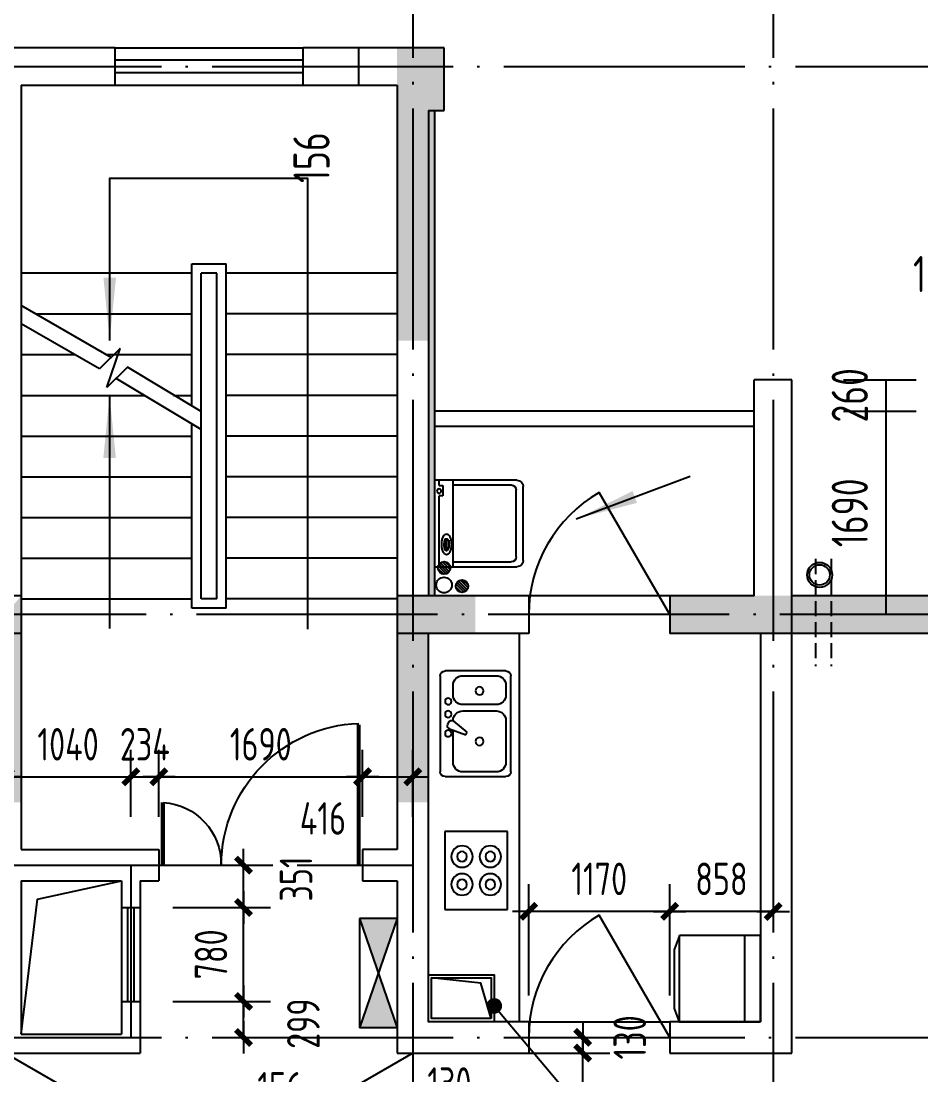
# Model space of a CAD drawing. Extents: x -726032 to 135930, y -151624 to 587044.
# Drawn here: x -605424 to -597958, y 563958 to 572707 of the extents above; entities that cross this region are included whole.
import ezdxf
from ezdxf.enums import TextEntityAlignment as Align

# ---------------------------------------------------------------- set-up
doc = ezdxf.new("R2010")
doc.units = 0
doc.header["$LTSCALE"] = 1000
doc.header["$MEASUREMENT"] = 0
doc.linetypes.add('DASH', pattern=[0.35, 0.25, -0.1])
doc.linetypes.add('DOTE', pattern=[2.42, 2, -0.2, 0.02, -0.2])
doc.layers.get('0').update_dxf_attribs({"linetype": 'CONTINUOUS'})
doc.layers.get('DEFPOINTS').update_dxf_attribs({"color": 1, "linetype": 'CONTINUOUS'})
for name, color, linetype in [('COLUMN', 170, 'CONTINUOUS'), ('DOTE', 8, 'DOTE'), ('GROUND', 45, 'CONTINUOUS'), ('JIAJU', 252, 'CONTINUOUS'), ('LVTRY', 6, 'CONTINUOUS'), ('PUB_DIM', 245, 'CONTINUOUS'), ('ROOF', 4, 'CONTINUOUS'), ('STAIR', 42, 'CONTINUOUS'), ('TOTHER', 7, 'CONTINUOUS'), ('WALL', 255, 'CONTINUOUS'), ('WINDOW', 155, 'CONTINUOUS'), ('WINDOW_TEXT', 7, 'CONTINUOUS'), ('引线', 213, 'CONTINUOUS'), ('空调', 245, 'CONTINUOUS'), ('雨水管', 20, 'CONTINUOUS')]:
    doc.layers.add(name, color=color, linetype=linetype)
doc.styles.add('DIM_FONT', font='isocp.shx', dxfattribs={"width": 0.8})
doc.styles.add('SIMPLEX', font='SIMPLEX.SHX')
doc.dimstyles.new('AXIS', dxfattribs={"dimtxt": 300, "dimasz": 1, "dimexe": 250, "dimexo": 300, "dimgap": 150, "dimtad": 1, "dimdec": 0, "dimzin": 0, "dimdsep": 46, "dimtxsty": 'DIM_FONT', "dimcen": 0.09, "dimse1": 1, "dimse2": 1, "dimclrt": 142, "dimadec": 0, "dimazin": 0, "dimtfac": 1, "dimtdec": 0, "dimtix": 1, "dimtmove": 2, "dimatfit": 3, "dimfxl": 1, "dimtolj": 1, "dimtzin": 0, "dimarcsym": 0})
doc.dimstyles.new('DIMA', dxfattribs={"dimtxt": 300, "dimasz": 1, "dimexe": 250, "dimexo": 300, "dimgap": 150, "dimtad": 1, "dimdec": 0, "dimzin": 0, "dimdsep": 46, "dimtxsty": 'DIM_FONT', "dimcen": 0.09, "dimse1": 1, "dimclrt": 142, "dimadec": 0, "dimazin": 0, "dimtfac": 1, "dimtdec": 0, "dimtix": 1, "dimtmove": 2, "dimatfit": 3, "dimfxl": 1, "dimtolj": 1, "dimtzin": 0, "dimarcsym": 0})
doc.dimstyles.new('DIMB', dxfattribs={"dimtxt": 300, "dimasz": 1, "dimexe": 250, "dimexo": 300, "dimgap": 150, "dimtad": 1, "dimdec": 0, "dimzin": 0, "dimdsep": 46, "dimtxsty": 'DIM_FONT', "dimcen": 0.09, "dimse2": 1, "dimclrt": 142, "dimadec": 0, "dimazin": 0, "dimtfac": 1, "dimtdec": 0, "dimtix": 1, "dimtmove": 2, "dimatfit": 3, "dimfxl": 1, "dimtolj": 1, "dimtzin": 0, "dimarcsym": 0})
doc.dimstyles.new('DIMN', dxfattribs={"dimtxt": 300, "dimasz": 1, "dimexe": 250, "dimexo": 300, "dimgap": 150, "dimtad": 1, "dimdec": 0, "dimzin": 0, "dimdsep": 46, "dimtxsty": 'DIM_FONT', "dimcen": 0.09, "dimclrt": 142, "dimadec": 0, "dimazin": 0, "dimtfac": 1, "dimtdec": 0, "dimtix": 1, "dimtmove": 2, "dimatfit": 3, "dimfxl": 1, "dimtolj": 1, "dimtzin": 0, "dimarcsym": 0})

# ---------------------------------------------------------------- blocks, each defined once
blk = doc.blocks.new('_DIMX')
blk.add_line((-150, 0), (150, 0))
at = {"const_width": 50}
blk.add_lwpolyline([(-70, -70), (70, 70)], dxfattribs=at)
blk = doc.blocks.new('*D1923')
at = {"layer": 'DEFPOINTS', "color": 0, "transparency": 16777216}
for p in [(-604513.9, 566432.7), (-605553.9, 565829.5), (-604513.9, 565829.5)]:
    blk.add_point(p, dxfattribs=at)
at = {"layer": 'PUB_DIM', "color": 0, "lineweight": -2, "transparency": 16777216}
for p, q in [((-604513.9, 566099.5), (-604513.9, 566657.7)), ((-605553, 566432.7), (-604514.8, 566432.7))]:
    blk.add_line(p, q, dxfattribs=at)
at = {"layer": 'PUB_DIM', "color": 0, "lineweight": -2, "transparency": 16777216, "xscale": 0.9, "yscale": 0.9, "zscale": 0.9, "rotation": 180}
blk.add_blockref('_DIMX', (-605553.9, 566432.7), dxfattribs=at)
at = {"layer": 'PUB_DIM', "color": 0, "lineweight": -2, "transparency": 16777216, "xscale": 0.9, "yscale": 0.9, "zscale": 0.9}
blk.add_blockref('_DIMX', (-604513.9, 566432.7), dxfattribs=at)
at = {"layer": 'PUB_DIM', "color": 142, "transparency": 16777216, "insert": (-605033.9, 566702.7), "char_height": 270, "attachment_point": 5, "style": 'DIM_FONT'}
blk.add_mtext('\\A1;1040', dxfattribs=at)
blk = doc.blocks.new('_DBLK')
blk.add_line((-0.5, 0), (0, -0.866))
blk.add_arc((-0.5, 0), 1, 300, 0)
at = {"layer": 'WINDOW_TEXT', "style": 'SIMPLEX', "flags": 9}
blk.add_attdef('A', text='', height=1, dxfattribs=at).set_placement((0, 1.5), align=Align.MIDDLE)
blk = doc.blocks.new('*D738')
at = {"layer": 'DEFPOINTS', "color": 0, "transparency": 16777216}
for p in [(-605553.9, 573680.2), (-605813.9, 572485.5), (-605553.9, 572485.5)]:
    blk.add_point(p, dxfattribs=at)
at = {"layer": 'PUB_DIM', "color": 0, "lineweight": -2, "transparency": 16777216}
for p, q in [((-605813.9, 572785.5), (-605813.9, 573930.2)), ((-605553.9, 572785.5), (-605553.9, 573930.2)), ((-605814.9, 573680.2), (-605815.9, 573680.2)), ((-605813.9, 573680.2), (-605553.9, 573680.2)), ((-605552.9, 573680.2), (-605551.9, 573680.2))]:
    blk.add_line(p, q, dxfattribs=at)
at = {"layer": 'PUB_DIM', "color": 0, "transparency": 16777216}
for points in [[(-605814.9, 573680.3), (-605814.9, 573680), (-605813.9, 573680.2)], [(-605552.9, 573680.3), (-605552.9, 573680), (-605553.9, 573680.2)]]:
    blk.add_solid(points, dxfattribs=at)
at = {"layer": 'PUB_DIM', "color": 142, "transparency": 16777216, "insert": (-605637.9, 574194.8), "char_height": 300, "attachment_point": 5, "style": 'DIM_FONT'}
blk.add_mtext('\\A1;260', dxfattribs=at)
blk = doc.blocks.new('*D771')
at = {"layer": 'DEFPOINTS', "color": 0, "transparency": 16777216}
for p in [(-597753.9, 570306.8), (-597883.9, 568999.6), (-597753.9, 568999.6)]:
    blk.add_point(p, dxfattribs=at)
at = {"layer": 'PUB_DIM', "color": 0, "lineweight": -2, "transparency": 16777216}
for p, q in [((-597883.9, 569299.6), (-597883.9, 570556.8)), ((-597753.9, 569299.6), (-597753.9, 570556.8)), ((-597884.9, 570306.8), (-597885.9, 570306.8)), ((-597883.9, 570306.8), (-597753.9, 570306.8)), ((-597752.9, 570306.8), (-597751.9, 570306.8))]:
    blk.add_line(p, q, dxfattribs=at)
at = {"layer": 'PUB_DIM', "color": 0, "transparency": 16777216}
for points in [[(-597884.9, 570307), (-597884.9, 570306.7), (-597883.9, 570306.8)], [(-597752.9, 570307), (-597752.9, 570306.7), (-597753.9, 570306.8)]]:
    blk.add_solid(points, dxfattribs=at)
at = {"layer": 'PUB_DIM', "color": 142, "transparency": 16777216, "insert": (-597818.9, 570606.8), "char_height": 300, "attachment_point": 5, "style": 'DIM_FONT'}
blk.add_mtext('\\A1;130', dxfattribs=at)
blk = doc.blocks.new('*D3643')
at = {"layer": 'DEFPOINTS', "color": 0, "transparency": 16777216}
for p in [(-598900.2, 569469.5), (-598900.2, 567779.5), (-598247.8, 567779.5)]:
    blk.add_point(p, dxfattribs=at)
at = {"layer": 'PUB_DIM', "color": 0, "lineweight": -2, "transparency": 16777216}
for p, q in [((-598600.2, 569469.5), (-597997.8, 569469.5)), ((-598247.8, 569468.5), (-598247.8, 567780.5))]:
    blk.add_line(p, q, dxfattribs=at)
at = {"layer": 'PUB_DIM', "color": 0, "transparency": 16777216}
for points in [[(-598248, 569468.5), (-598247.6, 569468.5), (-598247.8, 569469.5)], [(-598248, 567780.5), (-598247.6, 567780.5), (-598247.8, 567779.5)]]:
    blk.add_solid(points, dxfattribs=at)
at = {"layer": 'PUB_DIM', "color": 142, "transparency": 16777216, "insert": (-598547.8, 568624.5), "char_height": 300, "attachment_point": 5, "rotation": 90, "style": 'DIM_FONT'}
blk.add_mtext('\\A1;1690', dxfattribs=at)
blk = doc.blocks.new('*D776')
at = {"layer": 'DEFPOINTS', "color": 0, "transparency": 16777216}
for p in [(-598900.2, 569729.5), (-598900.2, 569469.5), (-598247.8, 569469.5)]:
    blk.add_point(p, dxfattribs=at)
at = {"layer": 'PUB_DIM', "color": 0, "lineweight": -2, "transparency": 16777216}
for p, q in [((-598600.2, 569729.5), (-597997.8, 569729.5)), ((-598247.8, 569730.5), (-598247.8, 569731.5)), ((-598247.8, 569729.5), (-598247.8, 569469.5)), ((-598600.2, 569469.5), (-597997.8, 569469.5)), ((-598247.8, 569468.5), (-598247.8, 569467.5))]:
    blk.add_line(p, q, dxfattribs=at)
at = {"layer": 'PUB_DIM', "color": 0, "transparency": 16777216}
for points in [[(-598248, 569730.5), (-598247.6, 569730.5), (-598247.8, 569729.5)], [(-598248, 569468.5), (-598247.6, 569468.5), (-598247.8, 569469.5)]]:
    blk.add_solid(points, dxfattribs=at)
at = {"layer": 'PUB_DIM', "color": 142, "transparency": 16777216, "insert": (-598547.8, 569599.5), "char_height": 300, "attachment_point": 5, "rotation": 90, "style": 'DIM_FONT'}
blk.add_mtext('\\A1;260', dxfattribs=at)
blk = doc.blocks.new('A$C593B1C2D')
at = {"layer": 'JIAJU'}
for p, q in [((0, 550), (0, 32.5)), ((550, 550), (0, 550)), ((550, 32.5), (550, 550)), ((550, 450), (0, 450)), ((0, 32.5), (84.2, 0)), ((550, 32.5), (0, 32.5)), ((465.8, 0), (84.2, 0)), ((550, 32.5), (465.8, 0))]:
    blk.add_line(p, q, dxfattribs=at)
blk = doc.blocks.new('A$C52343C9C')
at = {"layer": 'JIAJU', "rotation": 2.050917305024764e-05}
blk.add_blockref('A$C593B1C2D', (0, 0), dxfattribs=at)
blk = doc.blocks.new('A$C47CE1419')
at = {"layer": 'JIAJU', "xscale": -1, "rotation": 90}
blk.add_blockref('A$C52343C9C', (550, 550), dxfattribs=at)
blk = doc.blocks.new('*D1986')
at = {"layer": 'DEFPOINTS', "color": 0, "transparency": 16777216}
for p in [(-600041.9, 565315.3), (-600041.9, 564345.9), (-599183.9, 564345.9)]:
    blk.add_point(p, dxfattribs=at)
at = {"layer": 'PUB_DIM', "color": 0, "lineweight": -2, "transparency": 16777216}
for p, q in [((-600041.9, 564615.9), (-600041.9, 565540.3)), ((-599184.8, 565315.3), (-600041, 565315.3))]:
    blk.add_line(p, q, dxfattribs=at)
at = {"layer": 'PUB_DIM', "color": 0, "lineweight": -2, "transparency": 16777216, "xscale": 0.9, "yscale": 0.9, "zscale": 0.9, "rotation": 180}
blk.add_blockref('_DIMX', (-600041.9, 565315.3), dxfattribs=at)
at = {"layer": 'PUB_DIM', "color": 0, "lineweight": -2, "transparency": 16777216, "xscale": 0.9, "yscale": 0.9, "zscale": 0.9}
blk.add_blockref('_DIMX', (-599183.9, 565315.3), dxfattribs=at)
at = {"layer": 'PUB_DIM', "color": 142, "transparency": 16777216, "insert": (-599612.9, 565585.3), "char_height": 270, "attachment_point": 5, "style": 'DIM_FONT'}
blk.add_mtext('\\A1;858', dxfattribs=at)
blk = doc.blocks.new('*D1987')
at = {"layer": 'DEFPOINTS', "color": 0, "transparency": 16777216}
for p in [(-601211.9, 565315.3), (-601211.9, 564345.9), (-600041.9, 564345.9)]:
    blk.add_point(p, dxfattribs=at)
at = {"layer": 'PUB_DIM', "color": 0, "lineweight": -2, "transparency": 16777216}
for p, q in [((-601211.9, 564615.9), (-601211.9, 565540.3)), ((-600042.8, 565315.3), (-601211, 565315.3))]:
    blk.add_line(p, q, dxfattribs=at)
at = {"layer": 'PUB_DIM', "color": 0, "lineweight": -2, "transparency": 16777216, "xscale": 0.9, "yscale": 0.9, "zscale": 0.9, "rotation": 180}
blk.add_blockref('_DIMX', (-601211.9, 565315.3), dxfattribs=at)
at = {"layer": 'PUB_DIM', "color": 0, "lineweight": -2, "transparency": 16777216, "xscale": 0.9, "yscale": 0.9, "zscale": 0.9}
blk.add_blockref('_DIMX', (-600041.9, 565315.3), dxfattribs=at)
at = {"layer": 'PUB_DIM', "color": 142, "transparency": 16777216, "insert": (-600626.9, 565585.3), "char_height": 270, "attachment_point": 5, "style": 'DIM_FONT'}
blk.add_mtext('\\A1;1170', dxfattribs=at)
blk = doc.blocks.new('*D784')
at = {"layer": 'DEFPOINTS', "color": 0, "transparency": 16777216}
for p in [(-602173.9, 566432.7), (-602589.9, 565829.5), (-602173.9, 565829.5)]:
    blk.add_point(p, dxfattribs=at)
at = {"layer": 'PUB_DIM', "color": 0, "lineweight": -2, "transparency": 16777216}
for p, q in [((-602589.9, 566099.5), (-602589.9, 566657.7)), ((-602173.9, 566099.5), (-602173.9, 566657.7)), ((-602589, 566432.7), (-602174.8, 566432.7))]:
    blk.add_line(p, q, dxfattribs=at)
at = {"layer": 'PUB_DIM', "color": 0, "lineweight": -2, "transparency": 16777216, "xscale": 0.9, "yscale": 0.9, "zscale": 0.9, "rotation": 180}
blk.add_blockref('_DIMX', (-602589.9, 566432.7), dxfattribs=at)
at = {"layer": 'PUB_DIM', "color": 0, "lineweight": -2, "transparency": 16777216, "xscale": 0.9, "yscale": 0.9, "zscale": 0.9}
blk.add_blockref('_DIMX', (-602173.9, 566432.7), dxfattribs=at)
at = {"layer": 'PUB_DIM', "color": 142, "transparency": 16777216, "insert": (-602919.3, 566087.1), "char_height": 270, "attachment_point": 5, "style": 'DIM_FONT'}
blk.add_mtext('\\A1;416', dxfattribs=at)
blk = doc.blocks.new('*D785')
at = {"layer": 'DEFPOINTS', "color": 0, "transparency": 16777216}
for p in [(-604279.9, 566432.7), (-604513.9, 565829.5), (-604279.9, 565829.5)]:
    blk.add_point(p, dxfattribs=at)
at = {"layer": 'PUB_DIM', "color": 0, "lineweight": -2, "transparency": 16777216}
for p, q in [((-604513.9, 566099.5), (-604513.9, 566657.7)), ((-604279.9, 566099.5), (-604279.9, 566657.7)), ((-604514.8, 566432.7), (-604515.7, 566432.7)), ((-604513.9, 566432.7), (-604279.9, 566432.7)), ((-604279, 566432.7), (-604278.1, 566432.7))]:
    blk.add_line(p, q, dxfattribs=at)
at = {"layer": 'PUB_DIM', "color": 0, "lineweight": -2, "transparency": 16777216, "xscale": 0.9, "yscale": 0.9, "zscale": 0.9}
blk.add_blockref('_DIMX', (-604513.9, 566432.7), dxfattribs=at)
at = {"layer": 'PUB_DIM', "color": 0, "lineweight": -2, "transparency": 16777216, "xscale": 0.9, "yscale": 0.9, "zscale": 0.9, "rotation": 180}
blk.add_blockref('_DIMX', (-604279.9, 566432.7), dxfattribs=at)
at = {"layer": 'PUB_DIM', "color": 142, "transparency": 16777216, "insert": (-604396.9, 566702.7), "char_height": 270, "attachment_point": 5, "style": 'DIM_FONT'}
blk.add_mtext('\\A1;234', dxfattribs=at)
blk = doc.blocks.new('*D1988')
at = {"layer": 'DEFPOINTS', "color": 0, "transparency": 16777216}
for p in [(-602589.9, 566432.7), (-604279.9, 565829.5), (-602589.9, 565829.5)]:
    blk.add_point(p, dxfattribs=at)
at = {"layer": 'PUB_DIM', "color": 0, "lineweight": -2, "transparency": 16777216}
for p, q in [((-602589.9, 566099.5), (-602589.9, 566657.7)), ((-604279, 566432.7), (-602590.8, 566432.7))]:
    blk.add_line(p, q, dxfattribs=at)
at = {"layer": 'PUB_DIM', "color": 0, "lineweight": -2, "transparency": 16777216, "xscale": 0.9, "yscale": 0.9, "zscale": 0.9, "rotation": 180}
blk.add_blockref('_DIMX', (-604279.9, 566432.7), dxfattribs=at)
at = {"layer": 'PUB_DIM', "color": 0, "lineweight": -2, "transparency": 16777216, "xscale": 0.9, "yscale": 0.9, "zscale": 0.9}
blk.add_blockref('_DIMX', (-602589.9, 566432.7), dxfattribs=at)
at = {"layer": 'PUB_DIM', "color": 142, "transparency": 16777216, "insert": (-603434.9, 566702.7), "char_height": 270, "attachment_point": 5, "style": 'DIM_FONT'}
blk.add_mtext('\\A1;1690', dxfattribs=at)
blk = doc.blocks.new('M_A17ORW')
at = {"const_width": 0.02}
for points in [[(-0.481, -0.0014), (-0.481, -0.3084)], [(0.481, 0.0014), (0.481, -0.6906)]]:
    blk.add_lwpolyline(points, dxfattribs=at)
for centre, radius, start, end in [((-0.5008, -0.0026), 0.3067, 274.2492, 0.2101), ((0.5046, 0.0019), 0.6987, 180.2762, 268.0603)]:
    blk.add_arc(centre, radius, start, end)
blk = doc.blocks.new('_ARROW')
blk.add_solid([(0, 0), (-1, 0.1), (-1, -0.1)])
blk = doc.blocks.new('*D1989')
at = {"layer": 'DEFPOINTS', "color": 0, "transparency": 16777216}
for p in [(-602173.9, 563495.9), (-602303.9, 562859.4), (-602173.9, 562859.4)]:
    blk.add_point(p, dxfattribs=at)
at = {"layer": 'PUB_DIM', "color": 0, "lineweight": -2, "transparency": 16777216}
for p, q in [((-602173.9, 563129.4), (-602173.9, 563720.9)), ((-602304.8, 563495.9), (-602305.7, 563495.9)), ((-602303.9, 563495.9), (-602173.9, 563495.9)), ((-602173, 563495.9), (-602172.1, 563495.9))]:
    blk.add_line(p, q, dxfattribs=at)
at = {"layer": 'PUB_DIM', "color": 0, "lineweight": -2, "transparency": 16777216, "xscale": 0.9, "yscale": 0.9, "zscale": 0.9}
blk.add_blockref('_DIMX', (-602303.9, 563495.9), dxfattribs=at)
at = {"layer": 'PUB_DIM', "color": 0, "lineweight": -2, "transparency": 16777216, "xscale": 0.9, "yscale": 0.9, "zscale": 0.9, "rotation": 180}
blk.add_blockref('_DIMX', (-602173.9, 563495.9), dxfattribs=at)
at = {"layer": 'PUB_DIM', "color": 142, "transparency": 16777216, "insert": (-601870.1, 563885.9), "char_height": 270, "attachment_point": 5, "style": 'DIM_FONT'}
blk.add_mtext('\\A1;130', dxfattribs=at)
blk = doc.blocks.new('*D1990')
at = {"layer": 'DEFPOINTS', "color": 0, "transparency": 16777216}
for p in [(-604435.9, 564568.4), (-603578.1, 564568.4), (-604435.9, 564269.4)]:
    blk.add_point(p, dxfattribs=at)
at = {"layer": 'PUB_DIM', "color": 0, "lineweight": -2, "transparency": 16777216}
for p, q in [((-604165.9, 564568.4), (-603353.1, 564568.4)), ((-603578.1, 564270.3), (-603578.1, 564567.5))]:
    blk.add_line(p, q, dxfattribs=at)
at = {"layer": 'PUB_DIM', "color": 0, "lineweight": -2, "transparency": 16777216, "xscale": 0.9, "yscale": 0.9, "zscale": 0.9}
for p, rotation in [((-603578.1, 564568.4), 90), ((-603578.1, 564269.4), 270)]:
    blk.add_blockref('_DIMX', p, dxfattribs=dict(at, rotation=rotation))
at = {"layer": 'PUB_DIM', "color": 142, "transparency": 16777216, "insert": (-603081.7, 564383.4), "char_height": 270, "attachment_point": 5, "rotation": 90, "style": 'DIM_FONT'}
blk.add_mtext('\\A1;299', dxfattribs=at)
blk = doc.blocks.new('*D788')
at = {"layer": 'DEFPOINTS', "color": 0, "transparency": 16777216}
for p in [(-602992.9, 563495.9), (-603148.9, 562859.4), (-602992.9, 562859.4)]:
    blk.add_point(p, dxfattribs=at)
at = {"layer": 'PUB_DIM', "color": 0, "lineweight": -2, "transparency": 16777216}
for p, q in [((-603148.9, 563129.4), (-603148.9, 563720.9)), ((-602992.9, 563129.4), (-602992.9, 563720.9)), ((-603149.8, 563495.9), (-603150.7, 563495.9)), ((-603148.9, 563495.9), (-602992.9, 563495.9)), ((-602992, 563495.9), (-602991.1, 563495.9))]:
    blk.add_line(p, q, dxfattribs=at)
at = {"layer": 'PUB_DIM', "color": 0, "lineweight": -2, "transparency": 16777216, "xscale": 0.9, "yscale": 0.9, "zscale": 0.9}
blk.add_blockref('_DIMX', (-603148.9, 563495.9), dxfattribs=at)
at = {"layer": 'PUB_DIM', "color": 0, "lineweight": -2, "transparency": 16777216, "xscale": 0.9, "yscale": 0.9, "zscale": 0.9, "rotation": 180}
blk.add_blockref('_DIMX', (-602992.9, 563495.9), dxfattribs=at)
at = {"layer": 'PUB_DIM', "color": 142, "transparency": 16777216, "insert": (-603274.3, 563846.9), "char_height": 270, "attachment_point": 5, "style": 'DIM_FONT'}
blk.add_mtext('\\A1;156', dxfattribs=at)
blk = doc.blocks.new('*D1991')
at = {"layer": 'DEFPOINTS', "color": 0, "transparency": 16777216}
for p in [(-604435.9, 565699.4), (-603578.1, 565699.4), (-604435.9, 565348.4)]:
    blk.add_point(p, dxfattribs=at)
at = {"layer": 'PUB_DIM', "color": 0, "lineweight": -2, "transparency": 16777216}
for p, q in [((-604165.9, 565699.4), (-603353.1, 565699.4)), ((-603578.1, 565349.3), (-603578.1, 565698.5))]:
    blk.add_line(p, q, dxfattribs=at)
at = {"layer": 'PUB_DIM', "color": 0, "lineweight": -2, "transparency": 16777216, "xscale": 0.9, "yscale": 0.9, "zscale": 0.9}
for p, rotation in [((-603578.1, 565699.4), 90), ((-603578.1, 565348.4), 270)]:
    blk.add_blockref('_DIMX', p, dxfattribs=dict(at, rotation=rotation))
at = {"layer": 'PUB_DIM', "color": 142, "transparency": 16777216, "insert": (-603142.6, 565584.5), "char_height": 270, "attachment_point": 5, "rotation": 90, "style": 'DIM_FONT'}
blk.add_mtext('\\A1;351', dxfattribs=at)
blk = doc.blocks.new('*D1992')
at = {"layer": 'DEFPOINTS', "color": 0, "transparency": 16777216}
for p in [(-604435.9, 565348.4), (-603578.1, 565348.4), (-604435.9, 564568.4)]:
    blk.add_point(p, dxfattribs=at)
at = {"layer": 'PUB_DIM', "color": 0, "lineweight": -2, "transparency": 16777216}
for p, q in [((-604165.9, 565348.4), (-603353.1, 565348.4)), ((-603578.1, 564569.3), (-603578.1, 565347.5))]:
    blk.add_line(p, q, dxfattribs=at)
at = {"layer": 'PUB_DIM', "color": 0, "lineweight": -2, "transparency": 16777216, "xscale": 0.9, "yscale": 0.9, "zscale": 0.9}
for p, rotation in [((-603578.1, 565348.4), 90), ((-603578.1, 564568.4), 270)]:
    blk.add_blockref('_DIMX', p, dxfattribs=dict(at, rotation=rotation))
at = {"layer": 'PUB_DIM', "color": 142, "transparency": 16777216, "insert": (-603848.1, 564958.4), "char_height": 270, "attachment_point": 5, "rotation": 90, "style": 'DIM_FONT'}
blk.add_mtext('\\A1;780', dxfattribs=at)
blk = doc.blocks.new('51103111123616')
for p, q in [((-300, 60), (300, 60)), ((-300, 19.8), (300, 19.8)), ((-300, -19.8), (300, -19.8)), ((-300, -60), (300, -60))]:
    blk.add_line(p, q)
at = {"style": 'SIMPLEX', "flags": 9}
blk.add_attdef('A', text='', height=1, dxfattribs=at).set_placement((0, 0), align=Align.MIDDLE)
blk = doc.blocks.new('A$C5371541F')
at = {"layer": 'JIAJU'}
h = blk.add_hatch(color=256, dxfattribs=at)
h.paths.add_polyline_path([(0, 700), (120, 350), (240, 700)])
h.paths.add_polyline_path([(0, 0), (240, 0), (120, 350)])
for p, q in [((0, 700), (0, 0)), ((240, 700), (0, 0)), ((240, 700), (0, 700)), ((0, 700), (240, 0)), ((240, 700), (240, 0)), ((240, 0), (0, 0))]:
    blk.add_line(p, q, dxfattribs=at)
blk = doc.blocks.new('M_E29JIV')
at = {"color": 0, "linetype": 'ByBlock'}
for p, q in [((30.7, 337.5), (419.3, 337.5)), ((0, -306.8), (0, 306.8)), ((358, 306.8), (143.2, 306.8)), ((450, 306.8), (450, -306.8)), ((81.8, 245.5), (81.8, 40)), ((419.3, -20.5), (419.3, 245.5)), ((58.9, 31.4), (162.5, 70.2)), ((162.5, 70.2), (172.8, 52.5)), ((48.4, 2), (56.6, -12.3)), ((172.8, 52.5), (87.3, -17.8)), ((143.2, -81.8), (358, -81.8)), ((358, -122.7), (143.2, -122.7)), ((81.8, -184.1), (81.8, -245.5)), ((419.3, -245.5), (419.3, -184.1)), ((143.2, -306.8), (358, -306.8)), ((419.3, -337.5), (30.7, -337.5))]:
    blk.add_line(p, q, dxfattribs=at)
for centre, radius in [((250.6, 112.5), 25.6), ((51.1, 61.4), 20.5), ((51.1, -61.4), 20.5), ((51.1, -143.2), 20.5), ((250.6, -209.7), 25.6)]:
    blk.add_circle(centre, radius, dxfattribs=at)
for centre, radius, start, end in [((30.7, 306.8), 30.7, 90, 180), ((419.3, 306.8), 30.7, 0, 90), ((143.2, 245.5), 61.4, 90, 180), ((358, 245.5), 61.4, 0, 90), ((66.1, 12.3), 20.5, 110.53768, 210), ((74.3, -2), 20.5, 210, 309.46232), ((143.2, -20.5), 61.4, 180, 270), ((358, -20.5), 61.4, 270, 0), ((143.2, -184.1), 61.4, 90, 180), ((358, -184.1), 61.4, 0, 90), ((143.2, -245.5), 61.4, 180, 270), ((358, -245.5), 61.4, 270, 0), ((30.7, -306.8), 30.7, 180, 270), ((419.3, -306.8), 30.7, 270, 0)]:
    blk.add_arc(centre, radius, start, end, dxfattribs=at)
at = {"style": 'DIM_FONT', "width": 0.8, "flags": 9}
for tag in ['XSIZE', 'YSIZE']:
    blk.add_attdef(tag, (0, 0), '', height=0.5, dxfattribs=at)
blk = doc.blocks.new('*D1994')
at = {"layer": 'DEFPOINTS', "color": 0, "transparency": 16777216}
for p in [(-601640.2, 564269.5), (-600763.5, 564269.5), (-601640.2, 564139.5)]:
    blk.add_point(p, dxfattribs=at)
at = {"layer": 'PUB_DIM', "color": 0, "lineweight": -2, "transparency": 16777216}
for p, q in [((-601370.2, 564269.5), (-600538.5, 564269.5)), ((-600763.5, 564270.4), (-600763.5, 564271.3)), ((-600763.5, 564139.5), (-600763.5, 564269.5)), ((-600763.5, 564138.6), (-600763.5, 564137.7))]:
    blk.add_line(p, q, dxfattribs=at)
at = {"layer": 'PUB_DIM', "color": 0, "lineweight": -2, "transparency": 16777216, "xscale": 0.9, "yscale": 0.9, "zscale": 0.9}
for p, rotation in [((-600763.5, 564269.5), 270), ((-600763.5, 564139.5), 90)]:
    blk.add_blockref('_DIMX', p, dxfattribs=dict(at, rotation=rotation))
at = {"layer": 'PUB_DIM', "color": 142, "transparency": 16777216, "insert": (-600373.5, 564269.5), "char_height": 270, "attachment_point": 5, "rotation": 90, "style": 'DIM_FONT'}
blk.add_mtext('\\A1;130', dxfattribs=at)
blk = doc.blocks.new('*D1995')
at = {"layer": 'DEFPOINTS', "color": 0, "transparency": 16777216}
for p in [(-601640.2, 564139.5), (-600763.5, 564139.5), (-601640.2, 562839.5)]:
    blk.add_point(p, dxfattribs=at)
at = {"layer": 'PUB_DIM', "color": 0, "lineweight": -2, "transparency": 16777216}
for p, q in [((-601370.2, 564139.5), (-600538.5, 564139.5)), ((-600763.5, 562840.4), (-600763.5, 564138.6))]:
    blk.add_line(p, q, dxfattribs=at)
at = {"layer": 'PUB_DIM', "color": 0, "lineweight": -2, "transparency": 16777216, "xscale": 0.9, "yscale": 0.9, "zscale": 0.9}
for p, rotation in [((-600763.5, 564139.5), 90), ((-600763.5, 562839.5), 270)]:
    blk.add_blockref('_DIMX', p, dxfattribs=dict(at, rotation=rotation))
at = {"layer": 'PUB_DIM', "color": 142, "transparency": 16777216, "insert": (-601033.5, 563489.5), "char_height": 270, "attachment_point": 5, "rotation": 90, "style": 'DIM_FONT'}
blk.add_mtext('\\A1;1300', dxfattribs=at)
blk = doc.blocks.new('M_E21')
for p, q in [((-250.1, 0), (250.1, 0)), ((-250.1, -400.1), (-250.1, 0)), ((250.1, 0), (250.1, -400.1)), ((250.1, -400.1), (-250.1, -400.1))]:
    blk.add_line(p, q)
at = {"layer": 'TOTHER', "linetype": 'Continuous'}
for centre, radius in [((-89.3, -109.8), 68.5), ((89.3, -109.8), 68.5), ((-89.3, -109.8), 31.6), ((89.3, -109.8), 31.6), ((-89.3, -290.2), 68.5), ((-89.3, -290.2), 31.6), ((89.3, -290.2), 68.5), ((89.3, -290.2), 31.6)]:
    blk.add_circle(centre, radius, dxfattribs=at)
at = {"width": 0.8, "flags": 9}
for tag in ['XSIZE', 'YSIZE']:
    blk.add_attdef(tag, (0, 0), '', height=0.5, dxfattribs=at)
blk = doc.blocks.new('M_E20')
for p, q in [((345, 0), (-345, 0)), ((-302.4, -35.8), (-345, -35.8)), ((-302.4, -35), (-302.4, -65.6)), ((-302.4, -65.6), (-219.3, -65.6)), ((-219.3, -65.6), (-219.3, -35)), ((345, -35.8), (-219.3, -35.8)), ((-307.3, -144.3), (-307.3, -611)), ((123, -86.9), (123.1, -98.6)), ((133.5, -96.3), (133.5, -112.9)), ((198.1, -96.3), (133.5, -96.3)), ((133.5, -112.9), (198.1, -112.9)), ((198.1, -112.9), (198.1, -96.3)), ((214.8, -88), (214.8, -98.5)), ((307.3, -144.3), (307.3, -611)), ((267.3, -651), (-267.3, -651))]:
    blk.add_line(p, q)
blk.add_lwpolyline([(83.3, -94.4, 0.185158), (88.2, -107.2, 0.102042), (107.7, -121.5, 0.060862), (132.7, -129.5, 0.047173), (166.5, -132.7, 0.047173), (200.2, -129.5, 0.060862), (225.3, -121.5, 0.102042), (244.7, -107.2, 0.185158), (249.6, -94.4, 0.185158), (244.7, -81.7, 0.102042), (225.3, -67.3, 0.060862), (200.2, -59.3, 0.047173), (166.5, -56.1, 0.047173), (132.7, -59.3, 0.060862), (107.7, -67.3, 0.102042), (88.2, -81.7, 0.185158)], format="xyb", close=True)
for points in [[(214.8, -88, 0.259034), (212.9, -84.6, 0.076276), (201.4, -79.7, 0.036515), (187.8, -77.2, 0.026615), (169, -76.2, 0.026615), (150.1, -77.2, 0.036515), (136.6, -79.7, 0.076276), (125, -84.6, 0.259034), (123.1, -88, 0.078462), (123.3, -89.3, 0.056762)], [(214.8, -98.5, 0.259034), (212.9, -95.1, 0.076276), (201.4, -90.2, 0.036515), (187.8, -87.7, 0.026615), (169, -86.7, 0.026615), (150.1, -87.7, 0.036515), (136.6, -90.2, 0.076276), (125, -95.1, 0.259034), (123.1, -98.5, 0.259034), (125, -102, 0.056762), (133.5, -106, 0.036515)], [(198.1, -107.7, 0.008736), (201.4, -106.9, 0.076276), (212.9, -102, 0.259034), (214.8, -98.5, 0.259034)]]:
    blk.add_lwpolyline(points, format="xyb")
blk.add_circle((-258.7, -35), 17.5)
for centre, start, end in [((-267.3, -611), 180, 270), ((267.3, -611), 270, 0)]:
    blk.add_arc(centre, 40, start, end)
at = {"layer": 'TOTHER', "linetype": 'Continuous'}
for p, q in [((-345, -655.8), (-345, 0)), ((345, 0), (345, -655.8)), ((-345, -144.7), (345, -144.7)), ((295, -705.8), (-295, -705.8))]:
    blk.add_line(p, q, dxfattribs=at)
for centre, start, end in [((-295, -655.8), 180, 270), ((295, -655.8), 270, 0)]:
    blk.add_arc(centre, 50, start, end, dxfattribs=at)
at = {"width": 0.8, "flags": 9}
for tag in ['XSIZE', 'YSIZE']:
    blk.add_attdef(tag, (0, 0), '', height=0.5, dxfattribs=at)
blk = doc.blocks.new('*D803')
at = {"layer": 'DEFPOINTS', "color": 0, "transparency": 16777216}
for p in [(-602173.9, 573680.2), (-602173.9, 572485.5), (-601913.9, 572485.5)]:
    blk.add_point(p, dxfattribs=at)
at = {"layer": 'PUB_DIM', "color": 0, "lineweight": -2, "transparency": 16777216}
for p, q in [((-602173.9, 572785.5), (-602173.9, 573930.2)), ((-601913.9, 572785.5), (-601913.9, 573930.2)), ((-602174.9, 573680.2), (-602175.9, 573680.2)), ((-601913.9, 573680.2), (-602173.9, 573680.2)), ((-601912.9, 573680.2), (-601911.9, 573680.2))]:
    blk.add_line(p, q, dxfattribs=at)
at = {"layer": 'PUB_DIM', "color": 0, "transparency": 16777216}
for points in [[(-602174.9, 573680.3), (-602174.9, 573680), (-602173.9, 573680.2)], [(-601912.9, 573680.3), (-601912.9, 573680), (-601913.9, 573680.2)]]:
    blk.add_solid(points, dxfattribs=at)
at = {"layer": 'PUB_DIM', "color": 142, "transparency": 16777216, "insert": (-602089.8, 574194.8), "char_height": 300, "attachment_point": 5, "style": 'DIM_FONT'}
blk.add_mtext('\\A1;260', dxfattribs=at)
blk = doc.blocks.new('_WBLK')
for p, q in [((-0.5, 0.5), (0.5, 0.5)), ((0.5, 0.1667), (-0.5, 0.1667)), ((0.5, -0.1667), (-0.5, -0.1667)), ((-0.5, -0.5), (0.5, -0.5))]:
    blk.add_line(p, q)
at = {"layer": 'WINDOW_TEXT', "style": 'SIMPLEX', "flags": 9}
blk.add_attdef('A', text='', height=1, dxfattribs=at).set_placement((0, 1.5), align=Align.MIDDLE)
blk = doc.blocks.new('*D3264')
at = {"layer": 'DEFPOINTS', "color": 0, "transparency": 16777216}
for p in [(-601323.9, 572485.5), (-602623.9, 572329.5), (-601323.9, 572329.5)]:
    blk.add_point(p, dxfattribs=at)
at = {"layer": 'PUB_DIM', "color": 0, "lineweight": -2, "transparency": 16777216}
for p, q in [((-602623.9, 572486.5), (-602623.9, 572487.5)), ((-602623.9, 572485.5), (-602623.9, 572329.5)), ((-602623.9, 572328.5), (-602623.9, 572327.5))]:
    blk.add_line(p, q, dxfattribs=at)
at = {"layer": 'PUB_DIM', "color": 0, "transparency": 16777216}
for points in [[(-602624.1, 572486.5), (-602623.8, 572486.5), (-602623.9, 572485.5)], [(-602624.1, 572328.5), (-602623.8, 572328.5), (-602623.9, 572329.5)]]:
    blk.add_solid(points, dxfattribs=at)
at = {"layer": 'PUB_DIM', "color": 142, "transparency": 16777216, "insert": (-603014, 573086.2), "char_height": 300, "attachment_point": 5, "rotation": 90, "style": 'DIM_FONT'}
blk.add_mtext('\\A1;156', dxfattribs=at)
blk = doc.blocks.new('*D3265')
at = {"layer": 'DEFPOINTS', "color": 0, "transparency": 16777216}
for p in [(-601323.9, 572329.5), (-602623.9, 572173.5), (-601323.9, 572173.5)]:
    blk.add_point(p, dxfattribs=at)
at = {"layer": 'PUB_DIM', "color": 0, "lineweight": -2, "transparency": 16777216}
for p, q in [((-602623.9, 572330.5), (-602623.9, 572331.5)), ((-602623.9, 572329.5), (-602623.9, 572173.5)), ((-602623.9, 572172.5), (-602623.9, 572171.5))]:
    blk.add_line(p, q, dxfattribs=at)
at = {"layer": 'PUB_DIM', "color": 0, "transparency": 16777216}
for points in [[(-602624.1, 572330.5), (-602623.8, 572330.5), (-602623.9, 572329.5)], [(-602624.1, 572172.5), (-602623.8, 572172.5), (-602623.9, 572173.5)]]:
    blk.add_solid(points, dxfattribs=at)
at = {"layer": 'PUB_DIM', "color": 142, "transparency": 16777216, "insert": (-603014, 571572.7), "char_height": 300, "attachment_point": 5, "rotation": 90, "style": 'DIM_FONT'}
blk.add_mtext('\\A1;156', dxfattribs=at)

msp = doc.modelspace()

# ---------------------------------------------------------------- hatches: boundary and pattern name
at = {"layer": 'ROOF'}
h = msp.add_hatch(dxfattribs=at)
h.set_pattern_fill('DOTS', color=256, scale=390, style=0)
h.set_pattern_definition([(180, (-588693.773, 158961.312), (-12.1875, 24.375), [0, -24.375])])
h.paths.add_polyline_path([(-601991.9, 567935.5), (-602043.9, 567935.5), (-602043.9, 571965.5), (-601991.9, 571965.5)])
at = {"layer": '雨水管'}
h = msp.add_hatch(dxfattribs=at)
h.set_pattern_fill('ANSI31', color=256, scale=130, style=0)
h.set_pattern_definition([(135, (-81157.655, 910198.765), (11.4904852, 11.4904852), [])])
h.paths.add_polyline_path([(-601965.5, 568167, 1), (-601861.5, 568167, 1)])
h = msp.add_hatch(dxfattribs=at)
h.set_pattern_fill('ANSI31', color=256, scale=130, style=0)
h.set_pattern_definition([(135, (-81009.343, 910046.808), (11.4904852, 11.4904852), [])])
h.paths.add_polyline_path([(-601817.1, 568015, 1), (-601713.1, 568015, 1)])

# ---------------------------------------------------------------- linework, layer by layer
at = {"layer": 'COLUMN'}
for points in [[(-602303.9, 570054.5), (-602043.9, 570054.5), (-602303.9, 572485.5), (-602043.9, 571965.5)], [(-601913.9, 572485.5), (-601913.9, 571965.5), (-602303.9, 572485.5), (-602043.9, 571965.5)], [(-605683.9, 567623.5), (-605683.9, 566219.5), (-605423.9, 567935.5), (-605423.9, 566219.5)], [(-602043.9, 566219.5), (-602303.9, 566219.5), (-602043.9, 567623.5), (-602303.9, 567935.5)], [(-601653.9, 567935.5), (-601653.9, 567623.5), (-602303.9, 567935.5), (-602043.9, 567623.5)], [(-600041.9, 567935.5), (-600041.9, 567623.5), (-597753.9, 567935.5), (-597753.9, 567623.5)]]:
    msp.add_solid(points, dxfattribs=at)
at = {"layer": 'DOTE'}
for p, q in [((-602173.9, 574401.4), (-602173.9, 561929.5)), ((-599183.9, 574401.4), (-599183.9, 546557.4)), ((-615939.2, 572329.5), (-546307.4, 572329.5)), ((-546307.4, 567779.5), (-615991.2, 567779.5)), ((-605553.9, 565699.5), (-602173.9, 565699.5)), ((-604513.9, 565699.5), (-604513.9, 564269.5)), ((-615939.2, 564269.5), (-546307.4, 564269.5))]:
    msp.add_line(p, q, dxfattribs=at)
at = {"layer": 'GROUND'}
for p, q in [((-600041.9, 567935.5), (-601211.9, 567935.5)), ((-601211.9, 564399.5), (-600041.9, 564399.5))]:
    msp.add_line(p, q, dxfattribs=at)
at = {"layer": 'LVTRY'}
msp.add_line((-601289.9, 567623.5), (-601289.9, 564399.5), dxfattribs=at)
for points in [[(-601497.9, 564399.5), (-602043.9, 564399.5), (-602043.9, 564789.5), (-601497.9, 564789.5)], [(-601523.9, 564425.5), (-602017.9, 564425.5), (-602017.9, 564763.5), (-601523.9, 564763.5)]]:
    msp.add_lwpolyline(points, close=True, dxfattribs=at)
msp.add_lwpolyline([(-601523.9, 564425.5), (-601608.5, 564720), (-602017.9, 564763.5)], dxfattribs=at)
at = {"layer": 'PUB_DIM'}
for points in [[(-604688.5, 570056.2), (-604688.5, 571403.2), (-603046.1, 571403.2), (-603046.1, 567659.1)], [(-604689.4, 569599.5), (-604689.4, 567664.9)]]:
    msp.add_lwpolyline(points, dxfattribs=at)
at = {"layer": 'ROOF'}
for p, q in [((-601991.9, 567935.5), (-601991.9, 571965.5)), ((-599339.9, 569469.5), (-601991.9, 569469.5)), ((-599339.9, 569339.5), (-601991.9, 569339.5))]:
    msp.add_line(p, q, dxfattribs=at)
msp.add_lwpolyline([(-605423.9, 564295.5), (-605288.5, 565416.4), (-604591.9, 565569.5)], dxfattribs=at)
at = {"layer": 'STAIR'}
for p, q in [((-604006.9, 569511.4), (-604006.9, 570691.5)), ((-604006.9, 570691.5), (-603720.9, 570691.5)), ((-603720.9, 567831.5), (-603720.9, 570691.5)), ((-604006.9, 570613.5), (-605423.9, 570613.5)), ((-603928.9, 567909.5), (-603928.9, 570613.5)), ((-603798.9, 570613.5), (-603928.9, 570613.5)), ((-603798.9, 567909.5), (-603798.9, 570613.5)), ((-602303.9, 570613.5), (-603720.9, 570613.5)), ((-604677.5, 569913.6), (-605423.9, 570344.5)), ((-605304.3, 570275.5), (-604006.9, 570275.5)), ((-602303.9, 570275.5), (-603720.9, 570275.5)), ((-604773.8, 569819.1), (-605423.9, 570194.4)), ((-604600.5, 569989.2), (-604773.8, 569819.1)), ((-604713.2, 569664), (-604600.5, 569989.2)), ((-605423.9, 569937.5), (-604978.8, 569937.5)), ((-604718.8, 569937.5), (-604006.9, 569937.5)), ((-602303.9, 569937.5), (-603720.9, 569937.5)), ((-604539.9, 569834.2), (-604713.2, 569664)), ((-603928.9, 569466.4), (-604539.9, 569834.2)), ((-603928.9, 569316.3), (-604636.2, 569739.6)), ((-605423.9, 569599.5), (-604393.4, 569599.5)), ((-604159.4, 569599.5), (-604006.9, 569599.5)), ((-602303.9, 569599.5), (-603720.9, 569599.5)), ((-604006.9, 567831.5), (-604006.9, 569361.3)), ((-605423.9, 569261.5), (-604006.9, 569261.5)), ((-602303.9, 569261.5), (-603720.9, 569261.5)), ((-605423.9, 568923.5), (-604006.9, 568923.5)), ((-602303.9, 568923.5), (-603720.9, 568923.5)), ((-605423.9, 568585.5), (-604006.9, 568585.5)), ((-602303.9, 568585.5), (-603720.9, 568585.5)), ((-605423.9, 568247.5), (-604006.9, 568247.5)), ((-602303.9, 568247.5), (-603720.9, 568247.5)), ((-605423.9, 567909.5), (-604006.9, 567909.5)), ((-603798.9, 567909.5), (-603928.9, 567909.5)), ((-602303.9, 567909.5), (-603720.9, 567909.5)), ((-603720.9, 567831.5), (-604006.9, 567831.5))]:
    msp.add_line(p, q, dxfattribs=at)
at = {"layer": 'WALL'}
for p, q in [((-604643.9, 572485.5), (-605813.9, 572485.5)), ((-604643.9, 572173.5), (-604643.9, 572485.5)), ((-601913.9, 572485.5), (-603083.9, 572485.5)), ((-603083.9, 572173.5), (-603083.9, 572485.5)), ((-601913.9, 571965.5), (-601913.9, 572485.5)), ((-605423.9, 572173.5), (-604643.9, 572173.5)), ((-605423.9, 572173.5), (-605423.9, 565829.5)), ((-603083.9, 572173.5), (-602303.9, 572173.5)), ((-602303.9, 572173.5), (-602303.9, 565829.5)), ((-602043.9, 571965.5), (-602043.9, 567935.5)), ((-602043.9, 571965.5), (-601913.9, 571965.5)), ((-599339.9, 567935.5), (-599339.9, 569729.5)), ((-599027.9, 569729.5), (-599339.9, 569729.5)), ((-599027.9, 564139.5), (-599027.9, 569729.5)), ((-605423.9, 567935.5), (-606515.9, 567935.5)), ((-601211.9, 567935.5), (-602303.9, 567935.5)), ((-601211.9, 567935.5), (-601211.9, 567623.5)), ((-600041.9, 567935.5), (-600041.9, 567623.5)), ((-599339.9, 567935.5), (-600041.9, 567935.5)), ((-597753.9, 567935.5), (-599027.9, 567935.5)), ((-605423.9, 567623.5), (-606515.9, 567623.5)), ((-601211.9, 567623.5), (-602303.9, 567623.5)), ((-602043.9, 564399.5), (-602043.9, 567623.5)), ((-597753.9, 567623.5), (-600041.9, 567623.5)), ((-599287.9, 567623.5), (-599287.9, 564399.5)), ((-605423.9, 565829.5), (-604279.9, 565829.5)), ((-604279.9, 565829.5), (-604279.9, 565569.5)), ((-602303.9, 565829.5), (-602589.9, 565829.5)), ((-602589.9, 565829.5), (-602589.9, 565569.5)), ((-605423.9, 565569.5), (-604591.9, 565569.5)), ((-605423.9, 565569.5), (-605423.9, 564295.5)), ((-604591.9, 565569.5), (-604591.9, 565348.5)), ((-604435.9, 565569.5), (-604435.9, 565348.5)), ((-604435.9, 565569.5), (-604279.9, 565569.5)), ((-602589.9, 565569.5), (-602303.9, 565569.5)), ((-602303.9, 565569.5), (-602303.9, 564139.5)), ((-604591.9, 565348.5), (-604435.9, 565348.5)), ((-604591.9, 564568.5), (-604435.9, 564568.5)), ((-604591.9, 564568.5), (-604591.9, 564295.5)), ((-604435.9, 564568.5), (-604435.9, 564139.5)), ((-601211.9, 564399.5), (-602043.9, 564399.5)), ((-601211.9, 564399.5), (-601211.9, 564139.5)), ((-600041.9, 564399.5), (-600041.9, 564139.5)), ((-599287.9, 564399.5), (-600041.9, 564399.5)), ((-605423.9, 564295.5), (-604591.9, 564295.5)), ((-606515.9, 564139.5), (-604435.9, 564139.5)), ((-602303.9, 564139.5), (-601211.9, 564139.5)), ((-600041.9, 564139.5), (-599027.9, 564139.5))]:
    msp.add_line(p, q, dxfattribs=at)
at = {"layer": '引线', "const_width": 64.7}
msp.add_lwpolyline([(-601530.5, 564530.7, 1), (-601465.2, 564530.7, 1)], format="xyb", close=True, dxfattribs=at)
at = {"layer": '引线'}
msp.add_lwpolyline([(-601497.9, 564530.7), (-600104.7, 562874.9), (-598648.2, 562874.9)], dxfattribs=at)
at = {"layer": '空调', "linetype": 'DASH', "ltscale": 0.5}
for p, q in [((-598832.9, 568241.3), (-598832.9, 567351.9)), ((-598702.9, 568241.3), (-598702.9, 567351.9))]:
    msp.add_line(p, q, dxfattribs=at)
at = {"layer": '雨水管'}
msp.add_lwpolyline([(-600818.7, 568573.1), (-599873.2, 568928.2)], dxfattribs=at)
for centre, radius in [((-601913.5, 568167), 52), ((-598798, 568108.9), 104), ((-598798, 568108.9), 84.5), ((-601914.5, 568024.8), 65), ((-601765.1, 568015), 52)]:
    msp.add_circle(centre, radius, dxfattribs=at)

# ---------------------------------------------------------------- block references
at = {"layer": 'JIAJU', "xscale": 1.299999999999272, "yscale": 1.299999999999272, "zscale": 1.299999999999272}
msp.add_blockref('A$C5371541F', (-602615.9, 564347.5), dxfattribs=at)
at = {"layer": 'LVTRY'}
for name, p, xscale, yscale, zscale, rotation in [('M_E20', (-601991.9, 568536), -1.039999999993597, 1.039999999993597, 1.04, 90), ('M_E29JIV', (-601945.9, 566872.7), -1.299999999999272, 1.30000000000291, 1.3, 180), ('M_E21', (-601908, 565654.9), -1.30000000000291, 1.30000000000291, 1.3, 90)]:
    msp.add_blockref(name, p, dxfattribs=dict(at, xscale=xscale, yscale=yscale, zscale=zscale, rotation=rotation))
at = {"layer": 'LVTRY', "xscale": -1.299999999999272, "yscale": 1.30000000000291, "zscale": 1.3}
msp.add_blockref('A$C47CE1419', (-599287.9, 564399.5), dxfattribs=at)
at = {"layer": 'PUB_DIM', "xscale": 520, "yscale": 520, "zscale": 520}
for p, rotation in [((-604688.5, 570056.2), 270), ((-604689.4, 569599.5), 90)]:
    msp.add_blockref('_ARROW', p, dxfattribs=dict(at, rotation=rotation))
at = {"layer": 'WINDOW'}
for name, p, xscale, yscale, zscale in [('_WBLK', (-603863.9, 572329.5), 1560, 312, 1560), ('M_A17ORW', (-603434.9, 565699.5), 1690, -1690, 1690)]:
    msp.add_blockref(name, p, dxfattribs=dict(at, xscale=xscale, yscale=yscale, zscale=zscale))
for name, p, xscale, yscale, zscale, rotation in [('_DBLK', (-600626.9, 567779.5), 1170, 1170, 1170, 180), ('51103111123616', (-604513.9, 564958.5), 1.30000000000291, 1.30000000000291, 1.30000000000291, 270), ('_DBLK', (-600626.9, 564269.5), 1170, 1170, 1170, 180), ('_DBLK', (-605553.9, 563489.5), 1300, -1300, 1300, 270), ('_DBLK', (-602173.9, 563489.5), -1300, -1300, 1300, 90)]:
    msp.add_blockref(name, p, dxfattribs=dict(at, xscale=xscale, yscale=yscale, zscale=zscale, rotation=rotation))
at = {"layer": '雨水管', "xscale": -519.9999999999982, "yscale": 520, "zscale": 520, "rotation": 20.58587090699948}
msp.add_blockref('_ARROW', (-600818.7, 568573.1), dxfattribs=at)

# ---------------------------------------------------------------- dimensions: what is measured, and where the dimension line sits
at = {"layer": 'PUB_DIM'}
for base, p1, p2, angle, dimstyle, picture, middle, dimtype in [((-605553.9, 573680.2), (-605813.9, 572485.5), (-605553.9, 572485.5), 180, 'DIMN', '*D738', (-605637.9, 574194.8), 160), ((-602173.9, 573680.2), (-601913.9, 572485.5), (-602173.9, 572485.5), 180, 'DIMN', '*D803', (-602089.8, 574194.8), 160), ((-602623.9, 572329.5), (-601323.9, 572485.5), (-601323.9, 572329.5), 270, 'AXIS', '*D3264', (-603014, 573086.2), 161), ((-602623.9, 572173.5), (-601323.9, 572329.5), (-601323.9, 572173.5), 270, 'AXIS', '*D3265', (-603014, 571572.7), 161)]:
    dim = msp.add_linear_dim(base=base, p1=p1, p2=p2, angle=angle, dimstyle=dimstyle, dxfattribs=at)
    dim.commit()
    dim.dimension.update_dxf_attribs({"geometry": picture, "text_midpoint": middle, "dimtype": dimtype})
dim = msp.add_linear_dim(base=(-597753.9, 570306.8), p1=(-597883.9, 568999.6), p2=(-597753.9, 568999.6), dimstyle='DIMN', dxfattribs=at)
dim.commit()
dim.dimension.update_dxf_attribs({"geometry": '*D771', "text_midpoint": (-597818.9, 570606.8)})
for base, p1, p2, dimstyle, picture, middle in [((-598247.8, 569469.5), (-598900.2, 569729.5), (-598900.2, 569469.5), 'DIMN', '*D776', (-598547.8, 569599.5)), ((-598247.8, 567779.5), (-598900.2, 569469.5), (-598900.2, 567779.5), 'DIMB', '*D3643', (-598547.8, 568624.5))]:
    dim = msp.add_linear_dim(base=base, p1=p1, p2=p2, angle=270, dimstyle=dimstyle, dxfattribs=at)
    dim.commit()
    dim.dimension.update_dxf_attribs({"geometry": picture, "text_midpoint": middle})
for p1, p2, distance, dimstyle, picture, middle in [((-605553.9, 565829.5), (-604513.9, 565829.5), 603.2, 'DIMA', '*D1923', (-605033.9, 566702.7)), ((-604513.9, 565829.5), (-604279.9, 565829.5), 603.2, 'DIMN', '*D785', (-604396.9, 566702.7)), ((-604279.9, 565829.5), (-602589.9, 565829.5), 603.2, 'DIMA', '*D1988', (-603434.9, 566702.7)), ((-600041.9, 564345.9), (-601211.9, 564345.9), -969.4, 'DIMA', '*D1987', (-600626.9, 565585.3)), ((-599183.9, 564345.9), (-600041.9, 564345.9), -969.4, 'DIMA', '*D1986', (-599612.9, 565585.3)), ((-604435.9, 564568.4), (-604435.9, 565348.4), -857.8, 'DIMA', '*D1992', (-603848.1, 564958.4)), ((-601640.2, 562839.5), (-601640.2, 564139.5), -876.7, 'DIMA', '*D1995', (-601033.5, 563489.5))]:
    dim = msp.add_aligned_dim(p1=p1, p2=p2, distance=distance, dimstyle=dimstyle, override={"dimscale": 0.9, "dimblk1": '_DIMX', "dimblk2": '_DIMX', "dimsah": 1}, dxfattribs=at)
    dim.commit()
    dim.dimension.update_dxf_attribs({"geometry": picture, "text_midpoint": middle})
for base, p1, p2, angle, dimstyle, picture, middle in [((-602173.9, 566432.7), (-602589.9, 565829.5), (-602173.9, 565829.5), 0, 'DIMN', '*D784', (-602919.3, 566087.1)), ((-603578.1, 565699.4), (-604435.9, 565348.4), (-604435.9, 565699.4), 90, 'DIMA', '*D1991', (-603142.6, 565584.5)), ((-603578.1, 564568.4), (-604435.9, 564269.4), (-604435.9, 564568.4), 90, 'DIMA', '*D1990', (-603081.7, 564383.4)), ((-600763.5, 564269.5), (-601640.2, 564139.5), (-601640.2, 564269.5), 90, 'DIMA', '*D1994', (-600373.5, 564269.5)), ((-602173.9, 563495.9), (-602303.9, 562859.4), (-602173.9, 562859.4), 0, 'DIMA', '*D1989', (-601870.1, 563885.9)), ((-602992.9, 563495.9), (-603148.9, 562859.4), (-602992.9, 562859.4), 0, 'DIMN', '*D788', (-603274.3, 563846.9))]:
    dim = msp.add_linear_dim(base=base, p1=p1, p2=p2, angle=angle, dimstyle=dimstyle, override={"dimscale": 0.9, "dimblk1": '_DIMX', "dimblk2": '_DIMX', "dimsah": 1}, dxfattribs=at)
    dim.commit()
    dim.dimension.update_dxf_attribs({"geometry": picture, "text_midpoint": middle, "dimtype": 161})

doc.saveas('drawing.dxf')
